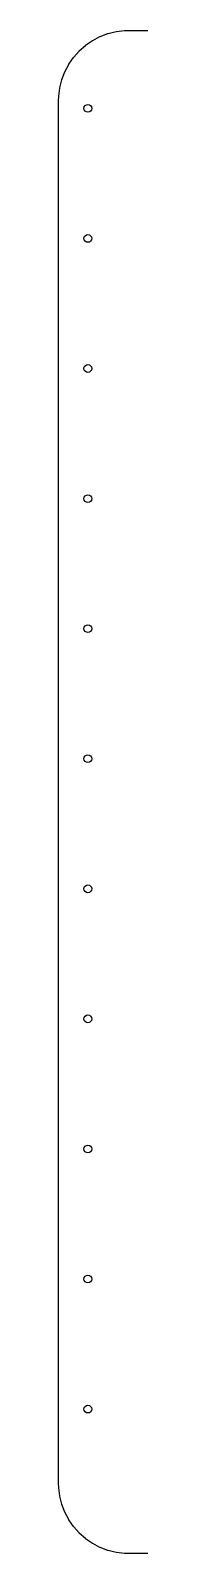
# Model space of a CAD drawing. Header units: inches. Extents: x 5.8 to 18, y -6.4 to -1.3.
# Drawn here: x 14.091 to 14.215, y -6.36 to -4.018 of the extents above; entities that cross this region are included whole.
import ezdxf

# ---------------------------------------------------------------- set-up
doc = ezdxf.new("R2010")
doc.units = ezdxf.units.IN
doc.header["$MEASUREMENT"] = 0
doc.layers.add('F.Cu', color=13, linetype='CONTINUOUS', true_color=0xc83434)

msp = doc.modelspace()

# ---------------------------------------------------------------- linework, layer by layer
at = {"layer": 'F.Cu', "linetype": 'CONTINUOUS'}
for p, q in [((14.143, -4.0338), (14.1541, -4.0279)), ((14.1541, -4.0279), (14.1545, -4.0278)), ((14.1545, -4.0278), (14.1663, -4.0233)), ((14.1663, -4.0233), (14.1668, -4.0232)), ((14.1668, -4.0232), (14.179, -4.0201)), ((14.179, -4.0201), (14.1794, -4.0201)), ((14.1794, -4.0201), (14.1919, -4.0185)), ((14.1919, -4.0185), (14.1923, -4.0185)), ((14.1923, -4.0185), (14.1986, -4.0184)), ((14.1986, -4.0184), (14.1987, -4.0184)), ((14.1987, -4.0184), (17.8994, -4.0184)), ((14.1138, -4.0595), (14.1221, -4.0501)), ((14.1221, -4.0501), (14.1224, -4.0498)), ((14.1224, -4.0498), (14.1319, -4.0415)), ((14.1319, -4.0415), (14.1322, -4.0412)), ((14.1322, -4.0412), (14.1426, -4.034)), ((14.1426, -4.034), (14.143, -4.0338)), ((14.1003, -4.0818), (14.1061, -4.0707)), ((14.1061, -4.0707), (14.1063, -4.0703)), ((14.1063, -4.0703), (14.1135, -4.0599)), ((14.1135, -4.0599), (14.1138, -4.0595)), ((14.0924, -4.1066), (14.0955, -4.0945)), ((14.0955, -4.0945), (14.0956, -4.094)), ((14.0956, -4.094), (14.1001, -4.0822)), ((14.1001, -4.0822), (14.1003, -4.0818)), ((14.0907, -4.1263), (14.0908, -4.12)), ((14.0908, -4.1196), (14.0924, -4.1071)), ((14.0908, -4.12), (14.0908, -4.1196)), ((14.0924, -4.1071), (14.0924, -4.1066)), ((14.0907, -4.1264), (14.0907, -4.1263)), ((14.0907, -4.2533), (14.0907, -4.1264)), ((14.0907, -4.4832), (14.0907, -4.2533)), ((14.0907, -4.7533), (14.0907, -4.4832)), ((14.0907, -5.5283), (14.0907, -4.7533)), ((14.0907, -6.0283), (14.0907, -5.5283)), ((14.0907, -6.2523), (14.0907, -6.0283)), ((14.0907, -6.2524), (14.0907, -6.2523)), ((14.0908, -6.2587), (14.0907, -6.2524)), ((14.0908, -6.2591), (14.0908, -6.2587)), ((14.0924, -6.2716), (14.0908, -6.2591)), ((14.0924, -6.2721), (14.0924, -6.2716)), ((14.0955, -6.2842), (14.0924, -6.2721)), ((14.0956, -6.2847), (14.0955, -6.2842)), ((14.1001, -6.2965), (14.0956, -6.2847)), ((14.1003, -6.2969), (14.1001, -6.2965)), ((14.1061, -6.308), (14.1003, -6.2969)), ((14.1063, -6.3084), (14.1061, -6.308)), ((14.1135, -6.3188), (14.1063, -6.3084)), ((14.1138, -6.3192), (14.1135, -6.3188)), ((14.1221, -6.3286), (14.1138, -6.3192)), ((14.1224, -6.3289), (14.1221, -6.3286)), ((14.1319, -6.3372), (14.1224, -6.3289)), ((14.1322, -6.3375), (14.1319, -6.3372)), ((14.1426, -6.3447), (14.1322, -6.3375)), ((14.143, -6.3449), (14.1426, -6.3447)), ((14.1541, -6.3508), (14.143, -6.3449)), ((14.1545, -6.3509), (14.1541, -6.3508)), ((14.1663, -6.3554), (14.1545, -6.3509)), ((14.1668, -6.3555), (14.1663, -6.3554)), ((14.179, -6.3586), (14.1668, -6.3555)), ((14.1794, -6.3586), (14.179, -6.3586)), ((14.1919, -6.3602), (14.1794, -6.3586)), ((14.1923, -6.3602), (14.1919, -6.3602)), ((14.1986, -6.3603), (14.1923, -6.3602)), ((14.1987, -6.3603), (14.1986, -6.3603)), ((17.8994, -6.3603), (14.1987, -6.3603))]:
    msp.add_line(p, q, dxfattribs=at)
at = {"layer": 'F.Cu'}
for centre in [(14.1356, -4.1382), (14.1356, -4.3382), (14.1356, -4.5382), (14.1356, -4.7382), (14.1356, -4.9382), (14.1356, -5.1382), (14.1356, -5.3382), (14.1356, -5.5382), (14.1356, -5.7382), (14.1356, -5.9382), (14.1356, -6.1382)]:
    msp.add_circle(centre, 0.00598, dxfattribs=at)

doc.saveas('drawing.dxf')
